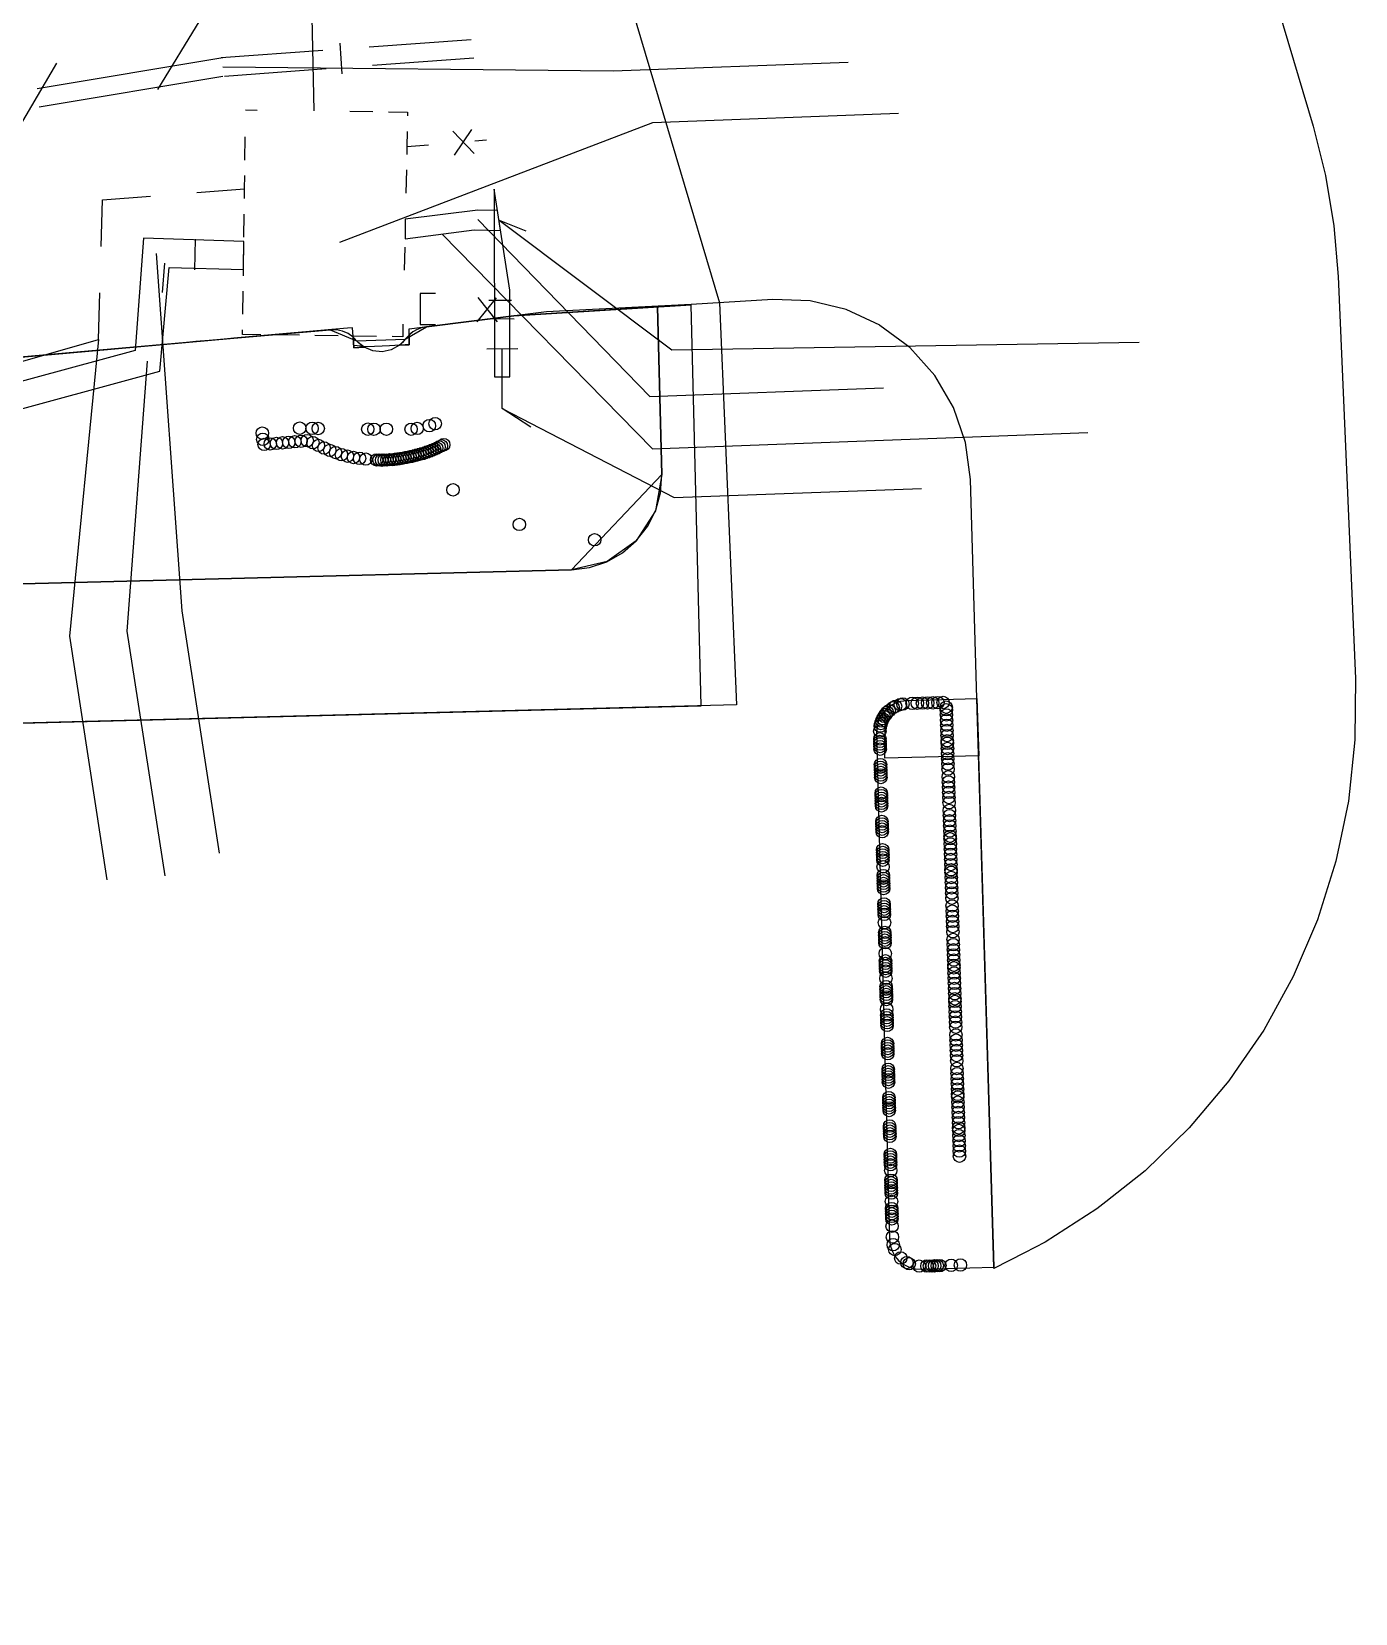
# Model space of a CAD drawing. Header units: metres. Extents: x 16996 to 17837, y 14166 to 14459.
# Drawn here: x 17793.8 to 17836.5, y 14363.2 to 14414.2 of the extents above; entities that cross this region are included whole.
import ezdxf

# ---------------------------------------------------------------- set-up
doc = ezdxf.new("R2010")
doc.units = ezdxf.units.M
for name, color, linetype in [('BOUNDARY', 7, 'Continuous'), ('CURB', 7, 'Continuous'), ('ELECTR_CABLE_COMM', 7, 'Continuous'), ('GAS', 7, 'Continuous'), ('GRASS', 7, 'Continuous'), ('HEAT', 7, 'Continuous'), ('ROAD', 7, 'Continuous'), ('SEWER', 7, 'Continuous'), ('SIDEWALK_PATH', 7, 'Continuous'), ('WATER_PIPELINE', 7, 'Continuous')]:
    doc.layers.add(name, color=color, linetype=linetype)

# ---------------------------------------------------------------- blocks, each defined once
blk = doc.blocks.new('БАРБАРИС_ТУНБЕРГА')
blk.add_circle((0, 0), 0.2)
blk = doc.blocks.new('КИЗИЛЬНИК_БЛЕСТЯЩИЙ')
blk.add_circle((0, 0), 0.2)
blk = doc.blocks.new('ПУЗЫРЕПЛОДНИК_ЛЮТЕУС')
blk.add_circle((0, 0), 0.2)
blk = doc.blocks.new('СПИРЕЯ_ALBA')
blk.add_circle((0, 0), 0.2)
blk = doc.blocks.new('БРУННЕРА_МИСТЕР_МОРС')
blk.add_circle((0, 0), 0.2)

msp = doc.modelspace()

# ---------------------------------------------------------------- linework, layer by layer
at = {"layer": 'BOUNDARY'}
msp.add_lwpolyline([(17806.136, 14438.605), (17816.006, 14405.46), (17816.559, 14392.485), (17784.159, 14391.656), (17768.134, 14387.353), (17770.299, 14379.618), (17768.913, 14379.234), (17770.689, 14372.954), (17772.058, 14373.351), (17773.649, 14367.685), (17753.325, 14363.166)], dxfattribs=at)
at = {"layer": 'CURB'}
for points in [[(17772.739, 14370.927), (17771.854, 14370.682), (17764.449, 14374.931), (17759.417, 14393.973), (17760.913, 14397.391), (17761.629, 14397.082), (17762.326, 14394.564), (17768.224, 14396.198), (17767.512, 14398.772), (17767.86, 14399.388), (17777.314, 14402.005), (17781.077, 14402.668), (17786.36, 14403.084), (17794.929, 14403.842), (17800.324, 14404.318), (17803.44, 14404.594), (17804.294, 14404.24), (17805.864, 14404.289), (17806.544, 14404.686), (17809.368, 14405.039), (17815.093, 14405.402)], [(17785.887, 14396.201), (17811.226, 14396.85), (17814.148, 14399.926), (17814.01, 14405.333)], [(17808.51, 14404.932), (17807.787, 14404.841), (17807.291, 14404.779), (17807.287, 14404.779), (17806.568, 14404.689), (17806.072, 14404.627), (17805.981, 14404.616), (17805.991, 14404.11), (17805.859, 14404.103), (17805.36, 14404.076), (17804.632, 14404.038), (17804.202, 14404.09), (17804.156, 14404.657), (17803.996, 14404.643), (17803.498, 14404.599), (17802.772, 14404.535), (17802.274, 14404.491), (17801.548, 14404.427), (17801.05, 14404.383), (17800.324, 14404.318), (17799.826, 14404.274), (17799.1, 14404.21), (17798.602, 14404.166), (17797.875, 14404.102), (17797.377, 14404.058), (17796.651, 14403.994), (17796.153, 14403.95), (17795.427, 14403.886), (17794.929, 14403.842), (17794.203, 14403.778), (17793.705, 14403.734)], [(17809.368, 14405.039), (17809.007, 14404.994)]]:
    msp.add_lwpolyline(points, dxfattribs=at)
at = {"layer": 'ELECTR_CABLE_COMM'}
msp.add_lwpolyline([(17798.944, 14418.901), (17800.596, 14416.84), (17797.868, 14412.35)], dxfattribs=at)
at = {"layer": 'GAS'}
for points in [[(17809.24, 14405.871), (17808.736, 14409.134), (17808.745, 14403.072), (17809.244, 14403.074), (17809.24, 14405.871)], [(17809.493, 14403.974), (17808.493, 14403.973)], [(17809.923, 14401.446), (17808.996, 14402.051), (17808.994, 14403.073), (17808.993, 14403.973)], [(17808.996, 14402.051), (17814.547, 14399.177), (17822.535, 14399.474)]]:
    msp.add_lwpolyline(points, dxfattribs=at)
at = {"layer": 'GRASS'}
msp.add_lwpolyline([(17785.887, 14396.201), (17811.226, 14396.85), (17811.812, 14396.923), (17812.368, 14397.107), (17812.877, 14397.396), (17813.324, 14397.782), (17813.687, 14398.249), (17813.949, 14398.772), (17814.105, 14399.336), (17814.148, 14399.926), (17814.01, 14405.333), (17809.368, 14405.039), (17806.544, 14404.686), (17806.39, 14404.655), (17806.244, 14404.599), (17806.108, 14404.522), (17805.985, 14404.424), (17805.991, 14404.11), (17805.673, 14404.093), (17805.406, 14403.945), (17805.113, 14403.884), (17804.816, 14403.913), (17804.534, 14404.032), (17804.208, 14404.015), (17804.18, 14404.355), (17804.016, 14404.47), (17803.834, 14404.55), (17803.64, 14404.591), (17803.44, 14404.594), (17786.332, 14403.082)], dxfattribs=at)
for points in [[(17805.985, 14404.424), (17805.921, 14404.359), (17805.864, 14404.289), (17805.822, 14404.235), (17805.775, 14404.184), (17805.726, 14404.137), (17805.673, 14404.093), (17805.991, 14404.11)], [(17804.294, 14404.24), (17804.239, 14404.3), (17804.18, 14404.355), (17804.208, 14404.015), (17804.534, 14404.032), (17804.468, 14404.077), (17804.406, 14404.127), (17804.348, 14404.181)], [(17821.343, 14390.771), (17821.357, 14392.321), (17821.506, 14392.449), (17821.676, 14392.546), (17821.861, 14392.607), (17822.056, 14392.632), (17824.323, 14392.692), (17824.379, 14390.841)], [(17821.494, 14375.245), (17821.519, 14375.049), (17821.58, 14374.864), (17821.676, 14374.694), (17821.805, 14374.545), (17821.96, 14374.424), (17822.135, 14374.337), (17822.323, 14374.285), (17822.519, 14374.27), (17824.875, 14374.341), (17824.379, 14390.841), (17821.343, 14390.771), (17821.351, 14391.158), (17821.357, 14391.546), (17821.359, 14391.933), (17821.357, 14392.321), (17821.237, 14392.165), (17821.149, 14391.991), (17821.097, 14391.803), (17821.083, 14391.607)]]:
    msp.add_lwpolyline(points, close=True, dxfattribs=at)
at = {"layer": 'HEAT'}
msp.add_lwpolyline([(17794.601, 14413.198), (17792.806, 14410.13)], dxfattribs=at)
at = {"layer": 'ROAD'}
msp.add_lwpolyline([(17826.982, 14438.682), (17835.174, 14411.167), (17835.578, 14409.573), (17835.85, 14407.952), (17835.988, 14406.313), (17836.542, 14393.338), (17836.528, 14391.391), (17836.528, 14391.354), (17836.318, 14389.381), (17836.317, 14389.38), (17836.051, 14388.104), (17835.913, 14387.439), (17835.318, 14385.546), (17835.317, 14385.545), (17834.538, 14383.722), (17833.581, 14381.984), (17832.76, 14380.789), (17832.457, 14380.349), (17831.176, 14378.834), (17829.752, 14377.453), (17829.751, 14377.452), (17828.484, 14376.447), (17828.198, 14376.22), (17826.529, 14375.146), (17825.857, 14374.803), (17824.869, 14374.299), (17824.868, 14374.299), (17824.867, 14374.329), (17824.324, 14392.693), (17824.111, 14399.762), (17824.111, 14399.763), (17823.954, 14400.958), (17823.953, 14400.96), (17823.565, 14402.088), (17823.564, 14402.09), (17822.96, 14403.119), (17822.959, 14403.12), (17822.154, 14404.017), (17822.153, 14404.019), (17821.185, 14404.736), (17821.183, 14404.737), (17820.102, 14405.243), (17820.101, 14405.243), (17818.941, 14405.524), (17818.939, 14405.525), (17817.734, 14405.57), (17817.733, 14405.57), (17815.092, 14405.413), (17810.421, 14405.17), (17810.42, 14405.17), (17806.545, 14404.687), (17806.544, 14404.686), (17806.391, 14404.655), (17806.39, 14404.654), (17806.245, 14404.6), (17806.244, 14404.599), (17806.109, 14404.523), (17806.108, 14404.522), (17805.986, 14404.425), (17805.985, 14404.423), (17805.911, 14404.338), (17805.835, 14404.254), (17805.834, 14404.254), (17805.755, 14404.173), (17805.755, 14404.172), (17805.675, 14404.094), (17805.674, 14404.094), (17805.673, 14404.093), (17805.407, 14403.945), (17805.406, 14403.945), (17805.115, 14403.885), (17805.113, 14403.885), (17804.817, 14403.913), (17804.815, 14403.914), (17804.536, 14404.032), (17804.535, 14404.032), (17804.534, 14404.033), (17804.439, 14404.105), (17804.348, 14404.183), (17804.348, 14404.184), (17804.262, 14404.267), (17804.182, 14404.355), (17804.18, 14404.356), (17804.017, 14404.47), (17804.016, 14404.471), (17803.836, 14404.549), (17803.834, 14404.55), (17803.642, 14404.591), (17803.64, 14404.592), (17803.441, 14404.594), (17803.44, 14404.594), (17786.333, 14403.082)], dxfattribs=at)
at = {"layer": 'SEWER'}
for points in [[(17799.915, 14413.377), (17803.204, 14413.616)], [(17803.747, 14413.84), (17803.819, 14412.852)], [(17804.701, 14413.725), (17807.991, 14413.964)], [(17793.983, 14412.383), (17799.97, 14413.384)], [(17799.97, 14413.08), (17812.577, 14412.948), (17820.169, 14413.229)], [(17804.802, 14413.131), (17808.082, 14413.369)], [(17794.038, 14411.784), (17799.97, 14412.776)], [(17800.025, 14412.783), (17803.306, 14413.022)]]:
    msp.add_lwpolyline(points, dxfattribs=at)
at = {"layer": 'SIDEWALK_PATH'}
msp.add_lwpolyline([(17787.562, 14391.743), (17815.423, 14392.456), (17815.092, 14405.402), (17814.01, 14405.333), (17814.148, 14399.926), (17813.943, 14398.752), (17813.324, 14397.782), (17812.387, 14397.115), (17811.226, 14396.85), (17785.887, 14396.201)], dxfattribs=at)
at = {"layer": 'WATER_PIPELINE'}
for points in [[(17802.82, 14416.2), (17802.915, 14411.657)], [(17800.71, 14411.69), (17801.083, 14411.685)], [(17803.752, 14407.423), (17813.852, 14411.286), (17821.79, 14411.581)], [(17804.073, 14411.645), (17804.818, 14411.635)], [(17805.318, 14411.628), (17805.94, 14411.62), (17805.937, 14411.497)], [(17807.997, 14411.056), (17807.442, 14410.225)], [(17800.688, 14410.072), (17800.698, 14410.817)], [(17805.927, 14410.997), (17805.917, 14410.507), (17805.912, 14410.252)], [(17805.917, 14410.507), (17806.615, 14410.565)], [(17807.399, 14411.005), (17808.089, 14410.28)], [(17808.11, 14410.688), (17808.491, 14410.72)], [(17800.671, 14408.827), (17800.675, 14409.139), (17800.681, 14409.572)], [(17805.902, 14409.752), (17805.887, 14409.007)], [(17799.131, 14409.022), (17800.675, 14409.139)], [(17796.047, 14407.285), (17796.091, 14408.791)], [(17796.091, 14408.791), (17797.635, 14408.908)], [(17800.653, 14407.582), (17800.664, 14408.327)], [(17808.943, 14407.797), (17808.844, 14408.438), (17808.205, 14408.453), (17805.863, 14408.16), (17805.863, 14407.53), (17808.093, 14407.817), (17808.943, 14407.797)], [(17808.208, 14408.149), (17813.759, 14402.444), (17821.307, 14402.724)], [(17808.891, 14408.132), (17814.473, 14403.942), (17829.56, 14404.196)], [(17808.891, 14408.132), (17809.761, 14407.792)], [(17770.486, 14395.783), (17797.936, 14403.254), (17798.243, 14406.603), (17800.639, 14406.534), (17800.651, 14407.443), (17797.411, 14407.552), (17797.138, 14403.93), (17767.399, 14395.85), (17770.486, 14395.783)], [(17799.08, 14407.521), (17799.055, 14406.524)], [(17807.052, 14407.683), (17813.844, 14400.754), (17827.902, 14401.276)], [(17797.826, 14407.055), (17798.65, 14395.517), (17799.856, 14387.702)], [(17800.636, 14406.337), (17800.645, 14406.984), (17800.646, 14407.082)], [(17805.849, 14407.263), (17805.831, 14406.518)], [(17798.02, 14405.794), (17798.101, 14406.748)], [(17795.959, 14404.279), (17796.003, 14405.785)], [(17800.619, 14405.092), (17800.629, 14405.837)], [(17806.84, 14405.765), (17806.34, 14405.765), (17806.34, 14404.765), (17806.84, 14404.765)], [(17808.804, 14405.629), (17808.178, 14404.849)], [(17808.204, 14405.63), (17808.828, 14404.848)], [(17808.565, 14405.554), (17809.289, 14405.551)], [(17808.61, 14404.954), (17809.382, 14404.95)], [(17801.203, 14404.432), (17800.61, 14404.44), (17800.612, 14404.592)], [(17802.448, 14404.415), (17801.703, 14404.425)], [(17803.693, 14404.398), (17802.948, 14404.408)], [(17805.79, 14404.773), (17805.78, 14404.37), (17805.438, 14404.375)], [(17781.959, 14400.28), (17795.959, 14404.279)], [(17795.959, 14404.279), (17795.019, 14394.7), (17796.233, 14386.836)], [(17804.938, 14404.381), (17804.193, 14404.391)], [(17797.53, 14403.58), (17796.877, 14394.869), (17798.096, 14386.97)]]:
    msp.add_lwpolyline(points, dxfattribs=at)

# ---------------------------------------------------------------- block references
at = {"layer": 'BUSH'}
for name, p in [('ПУЗЫРЕПЛОДНИК_ЛЮТЕУС', (17801.248, 14401.256)), ('ПУЗЫРЕПЛОДНИК_ЛЮТЕУС', (17802.455, 14401.417)), ('ПУЗЫРЕПЛОДНИК_ЛЮТЕУС', (17802.855, 14401.412)), ('ПУЗЫРЕПЛОДНИК_ЛЮТЕУС', (17803.055, 14401.407)), ('ПУЗЫРЕПЛОДНИК_ЛЮТЕУС', (17804.654, 14401.385)), ('ПУЗЫРЕПЛОДНИК_ЛЮТЕУС', (17804.854, 14401.382)), ('ПУЗЫРЕПЛОДНИК_ЛЮТЕУС', (17805.253, 14401.384)), ('ПУЗЫРЕПЛОДНИК_ЛЮТЕУС', (17806.053, 14401.383)), ('ПУЗЫРЕПЛОДНИК_ЛЮТЕУС', (17806.251, 14401.41)), ('ПУЗЫРЕПЛОДНИК_ЛЮТЕУС', (17806.641, 14401.498)), ('ПУЗЫРЕПЛОДНИК_ЛЮТЕУС', (17806.83, 14401.562)), ('ПУЗЫРЕПЛОДНИК_ЛЮТЕУС', (17801.262, 14401.057)), ('ПУЗЫРЕПЛОДНИК_ЛЮТЕУС', (17801.305, 14400.892)), ('ПУЗЫРЕПЛОДНИК_ЛЮТЕУС', (17801.505, 14400.909)), ('ПУЗЫРЕПЛОДНИК_ЛЮТЕУС', (17801.704, 14400.927)), ('ПУЗЫРЕПЛОДНИК_ЛЮТЕУС', (17801.903, 14400.944)), ('ПУЗЫРЕПЛОДНИК_ЛЮТЕУС', (17802.102, 14400.962)), ('ПУЗЫРЕПЛОДНИК_ЛЮТЕУС', (17802.302, 14400.98)), ('ПУЗЫРЕПЛОДНИК_ЛЮТЕУС', (17802.501, 14400.997)), ('ПУЗЫРЕПЛОДНИК_ЛЮТЕУС', (17802.7, 14401.015)), ('ПУЗЫРЕПЛОДНИК_ЛЮТЕУС', (17802.881, 14400.949)), ('ПУЗЫРЕПЛОДНИК_ЛЮТЕУС', (17803.06, 14400.861)), ('ПУЗЫРЕПЛОДНИК_ЛЮТЕУС', (17803.242, 14400.779)), ('ПУЗЫРЕПЛОДНИК_ЛЮТЕУС', (17803.427, 14400.701)), ('КИЗИЛЬНИК_БЛЕСТЯЩИЙ', (17806.573, 14400.649)), ('КИЗИЛЬНИК_БЛЕСТЯЩИЙ', (17806.651, 14400.678)), ('КИЗИЛЬНИК_БЛЕСТЯЩИЙ', (17806.729, 14400.707)), ('КИЗИЛЬНИК_БЛЕСТЯЩИЙ', (17806.807, 14400.738)), ('КИЗИЛЬНИК_БЛЕСТЯЩИЙ', (17806.882, 14400.775)), ('КИЗИЛЬНИК_БЛЕСТЯЩИЙ', (17806.956, 14400.812)), ('КИЗИЛЬНИК_БЛЕСТЯЩИЙ', (17807.031, 14400.849)), ('КИЗИЛЬНИК_БЛЕСТЯЩИЙ', (17807.106, 14400.885)), ('ПУЗЫРЕПЛОДНИК_ЛЮТЕУС', (17803.614, 14400.631)), ('ПУЗЫРЕПЛОДНИК_ЛЮТЕУС', (17803.802, 14400.564)), ('ПУЗЫРЕПЛОДНИК_ЛЮТЕУС', (17803.996, 14400.515)), ('ПУЗЫРЕПЛОДНИК_ЛЮТЕУС', (17804.191, 14400.472)), ('ПУЗЫРЕПЛОДНИК_ЛЮТЕУС', (17804.389, 14400.443)), ('ПУЗЫРЕПЛОДНИК_ЛЮТЕУС', (17804.588, 14400.419)), ('КИЗИЛЬНИК_БЛЕСТЯЩИЙ', (17804.937, 14400.393)), ('КИЗИЛЬНИК_БЛЕСТЯЩИЙ', (17805.02, 14400.389)), ('КИЗИЛЬНИК_БЛЕСТЯЩИЙ', (17805.103, 14400.385)), ('КИЗИЛЬНИК_БЛЕСТЯЩИЙ', (17805.186, 14400.388)), ('КИЗИЛЬНИК_БЛЕСТЯЩИЙ', (17805.27, 14400.392)), ('КИЗИЛЬНИК_БЛЕСТЯЩИЙ', (17805.353, 14400.397)), ('КИЗИЛЬНИК_БЛЕСТЯЩИЙ', (17805.436, 14400.401)), ('КИЗИЛЬНИК_БЛЕСТЯЩИЙ', (17805.519, 14400.41)), ('КИЗИЛЬНИК_БЛЕСТЯЩИЙ', (17805.601, 14400.423)), ('КИЗИЛЬНИК_БЛЕСТЯЩИЙ', (17805.684, 14400.435)), ('КИЗИЛЬНИК_БЛЕСТЯЩИЙ', (17805.766, 14400.448)), ('КИЗИЛЬНИК_БЛЕСТЯЩИЙ', (17805.848, 14400.462)), ('КИЗИЛЬНИК_БЛЕСТЯЩИЙ', (17805.93, 14400.479)), ('КИЗИЛЬНИК_БЛЕСТЯЩИЙ', (17806.011, 14400.496)), ('КИЗИЛЬНИК_БЛЕСТЯЩИЙ', (17806.093, 14400.513)), ('КИЗИЛЬНИК_БЛЕСТЯЩИЙ', (17806.174, 14400.533)), ('КИЗИЛЬНИК_БЛЕСТЯЩИЙ', (17806.254, 14400.554)), ('КИЗИЛЬНИК_БЛЕСТЯЩИЙ', (17806.335, 14400.575)), ('КИЗИЛЬНИК_БЛЕСТЯЩИЙ', (17806.416, 14400.595)), ('КИЗИЛЬНИК_БЛЕСТЯЩИЙ', (17806.495, 14400.62)), ('СПИРЕЯ_ALBA', (17807.405, 14399.427)), ('СПИРЕЯ_ALBA', (17809.548, 14398.311)), ('БРУННЕРА_МИСТЕР_МОРС', (17811.978, 14397.815)), ('БАРБАРИС_ТУНБЕРГА', (17821.85, 14392.498)), ('БАРБАРИС_ТУНБЕРГА', (17821.931, 14392.515)), ('БАРБАРИС_ТУНБЕРГА', (17822.23, 14392.537)), ('БАРБАРИС_ТУНБЕРГА', (17822.397, 14392.541)), ('БАРБАРИС_ТУНБЕРГА', (17822.563, 14392.545)), ('БАРБАРИС_ТУНБЕРГА', (17822.73, 14392.55)), ('БАРБАРИС_ТУНБЕРГА', (17822.897, 14392.554)), ('БАРБАРИС_ТУНБЕРГА', (17823.063, 14392.559)), ('БАРБАРИС_ТУНБЕРГА', (17823.23, 14392.563)), ('БАРБАРИС_ТУНБЕРГА', (17821.248, 14391.966)), ('БАРБАРИС_ТУНБЕРГА', (17821.286, 14392.04)), ('БАРБАРИС_ТУНБЕРГА', (17821.324, 14392.114)), ('БАРБАРИС_ТУНБЕРГА', (17821.375, 14392.18)), ('БАРБАРИС_ТУНБЕРГА', (17821.426, 14392.246)), ('БАРБАРИС_ТУНБЕРГА', (17821.488, 14392.301)), ('БАРБАРИС_ТУНБЕРГА', (17821.621, 14392.4)), ('БАРБАРИС_ТУНБЕРГА', (17821.694, 14392.441)), ('БАРБАРИС_ТУНБЕРГА', (17823.331, 14392.413)), ('БАРБАРИС_ТУНБЕРГА', (17823.334, 14392.329)), ('БАРБАРИС_ТУНБЕРГА', (17823.338, 14392.163)), ('БАРБАРИС_ТУНБЕРГА', (17823.343, 14391.996)), ('БАРБАРИС_ТУНБЕРГА', (17821.186, 14391.64)), ('БАРБАРИС_ТУНБЕРГА', (17821.202, 14391.806)), ('БАРБАРИС_ТУНБЕРГА', (17821.224, 14391.886)), ('БАРБАРИС_ТУНБЕРГА', (17823.348, 14391.83)), ('БАРБАРИС_ТУНБЕРГА', (17823.353, 14391.663)), ('БАРБАРИС_ТУНБЕРГА', (17823.358, 14391.496)), ('БАРБАРИС_ТУНБЕРГА', (17821.188, 14391.391)), ('БАРБАРИС_ТУНБЕРГА', (17821.191, 14391.307)), ('БАРБАРИС_ТУНБЕРГА', (17821.193, 14391.224)), ('БАРБАРИС_ТУНБЕРГА', (17821.195, 14391.141)), ('БАРБАРИС_ТУНБЕРГА', (17821.197, 14391.057)), ('БАРБАРИС_ТУНБЕРГА', (17823.363, 14391.33)), ('БАРБАРИС_ТУНБЕРГА', (17823.366, 14391.247)), ('БАРБАРИС_ТУНБЕРГА', (17823.371, 14391.08)), ('БАРБАРИС_ТУНБЕРГА', (17821.209, 14390.558)), ('БАРБАРИС_ТУНБЕРГА', (17821.211, 14390.474)), ('БАРБАРИС_ТУНБЕРГА', (17823.375, 14390.913)), ('БАРБАРИС_ТУНБЕРГА', (17823.38, 14390.747)), ('БАРБАРИС_ТУНБЕРГА', (17823.385, 14390.58)), ('БАРБАРИС_ТУНБЕРГА', (17821.214, 14390.391)), ('БАРБАРИС_ТУНБЕРГА', (17821.216, 14390.308)), ('БАРБАРИС_ТУНБЕРГА', (17821.218, 14390.224)), ('БАРБАРИС_ТУНБЕРГА', (17821.22, 14390.141)), ('БАРБАРИС_ТУНБЕРГА', (17823.39, 14390.414)), ('БАРБАРИС_ТУНБЕРГА', (17823.398, 14390.164)), ('БАРБАРИС_ТУНБЕРГА', (17823.403, 14389.997)), ('БАРБАРИС_ТУНБЕРГА', (17821.232, 14389.641)), ('БАРБАРИС_ТУНБЕРГА', (17821.234, 14389.558)), ('БАРБАРИС_ТУНБЕРГА', (17821.237, 14389.475)), ('БАРБАРИС_ТУНБЕРГА', (17823.407, 14389.831)), ('БАРБАРИС_ТУНБЕРГА', (17823.412, 14389.664)), ('БАРБАРИС_ТУНБЕРГА', (17823.417, 14389.497)), ('БАРБАРИС_ТУНБЕРГА', (17821.239, 14389.391)), ('БАРБАРИС_ТУНБЕРГА', (17821.241, 14389.308)), ('БАРБАРИС_ТУНБЕРГА', (17821.243, 14389.225)), ('БАРБАРИС_ТУНБЕРГА', (17823.422, 14389.331)), ('БАРБАРИС_ТУНБЕРГА', (17823.43, 14389.081)), ('БАРБАРИС_ТУНБЕРГА', (17823.435, 14388.914)), ('БАРБАРИС_ТУНБЕРГА', (17821.255, 14388.725)), ('БАРБАРИС_ТУНБЕРГА', (17821.258, 14388.641)), ('БАРБАРИС_ТУНБЕРГА', (17821.26, 14388.558)), ('БАРБАРИС_ТУНБЕРГА', (17821.262, 14388.475)), ('БАРБАРИС_ТУНБЕРГА', (17821.264, 14388.392)), ('БАРБАРИС_ТУНБЕРГА', (17823.44, 14388.748)), ('БАРБАРИС_ТУНБЕРГА', (17823.444, 14388.581)), ('БАРБАРИС_ТУНБЕРГА', (17823.449, 14388.414)), ('БАРБАРИС_ТУНБЕРГА', (17823.454, 14388.248)), ('БАРБАРИС_ТУНБЕРГА', (17823.457, 14388.165)), ('БАРБАРИС_ТУНБЕРГА', (17823.462, 14387.998)), ('БАРБАРИС_ТУНБЕРГА', (17821.278, 14387.808)), ('БАРБАРИС_ТУНБЕРГА', (17821.281, 14387.725)), ('БАРБАРИС_ТУНБЕРГА', (17821.283, 14387.642)), ('БАРБАРИС_ТУНБЕРГА', (17821.285, 14387.558)), ('БАРБАРИС_ТУНБЕРГА', (17821.287, 14387.475)), ('БАРБАРИС_ТУНБЕРГА', (17823.467, 14387.831)), ('БАРБАРИС_ТУНБЕРГА', (17823.472, 14387.665)), ('БАРБАРИС_ТУНБЕРГА', (17823.476, 14387.498)), ('ПУЗЫРЕПЛОДНИК_ЛЮТЕУС', (17821.292, 14387.259)), ('БАРБАРИС_ТУНБЕРГА', (17821.299, 14386.975)), ('БАРБАРИС_ТУНБЕРГА', (17821.302, 14386.892)), ('БАРБАРИС_ТУНБЕРГА', (17823.481, 14387.332)), ('БАРБАРИС_ТУНБЕРГА', (17823.486, 14387.165)), ('БАРБАРИС_ТУНБЕРГА', (17823.489, 14387.082)), ('БАРБАРИС_ТУНБЕРГА', (17823.494, 14386.915)), ('БАРБАРИС_ТУНБЕРГА', (17821.304, 14386.809)), ('БАРБАРИС_ТУНБЕРГА', (17821.306, 14386.725)), ('БАРБАРИС_ТУНБЕРГА', (17821.308, 14386.642)), ('БАРБАРИС_ТУНБЕРГА', (17821.31, 14386.559)), ('БАРБАРИС_ТУНБЕРГА', (17823.499, 14386.749)), ('БАРБАРИС_ТУНБЕРГА', (17823.504, 14386.582)), ('БАРБАРИС_ТУНБЕРГА', (17823.509, 14386.415)), ('БАРБАРИС_ТУНБЕРГА', (17821.322, 14386.059)), ('БАРБАРИС_ТУНБЕРГА', (17821.325, 14385.976)), ('БАРБАРИС_ТУНБЕРГА', (17821.327, 14385.892)), ('БАРБАРИС_ТУНБЕРГА', (17823.513, 14386.249)), ('БАРБАРИС_ТУНБЕРГА', (17823.521, 14385.999)), ('БАРБАРИС_ТУНБЕРГА', (17823.526, 14385.832)), ('БАРБАРИС_ТУНБЕРГА', (17821.329, 14385.809)), ('БАРБАРИС_ТУНБЕРГА', (17821.331, 14385.726)), ('ПУЗЫРЕПЛОДНИК_ЛЮТЕУС', (17821.338, 14385.459)), ('БАРБАРИС_ТУНБЕРГА', (17823.531, 14385.666)), ('БАРБАРИС_ТУНБЕРГА', (17823.536, 14385.499)), ('БАРБАРИС_ТУНБЕРГА', (17823.541, 14385.332)), ('БАРБАРИС_ТУНБЕРГА', (17821.346, 14385.143)), ('БАРБАРИС_ТУНБЕРГА', (17821.348, 14385.059)), ('БАРБАРИС_ТУНБЕРГА', (17821.35, 14384.976)), ('БАРБАРИС_ТУНБЕРГА', (17821.352, 14384.893)), ('БАРБАРИС_ТУНБЕРГА', (17821.354, 14384.809)), ('БАРБАРИС_ТУНБЕРГА', (17823.545, 14385.166)), ('БАРБАРИС_ТУНБЕРГА', (17823.553, 14384.916)), ('ПУЗЫРЕПЛОДНИК_ЛЮТЕУС', (17821.363, 14384.459)), ('БАРБАРИС_ТУНБЕРГА', (17823.558, 14384.749)), ('БАРБАРИС_ТУНБЕРГА', (17823.563, 14384.583)), ('БАРБАРИС_ТУНБЕРГА', (17823.568, 14384.416)), ('БАРБАРИС_ТУНБЕРГА', (17821.369, 14384.226)), ('БАРБАРИС_ТУНБЕРГА', (17821.371, 14384.143)), ('БАРБАРИС_ТУНБЕРГА', (17821.373, 14384.06)), ('БАРБАРИС_ТУНБЕРГА', (17821.375, 14383.976)), ('БАРБАРИС_ТУНБЕРГА', (17821.377, 14383.893)), ('БАРБАРИС_ТУНБЕРГА', (17823.573, 14384.25)), ('БАРБАРИС_ТУНБЕРГА', (17823.578, 14384.083)), ('БАРБАРИС_ТУНБЕРГА', (17823.58, 14384)), ('БАРБАРИС_ТУНБЕРГА', (17823.585, 14383.833)), ('ПУЗЫРЕПЛОДНИК_ЛЮТЕУС', (17821.383, 14383.66)), ('БАРБАРИС_ТУНБЕРГА', (17821.39, 14383.393)), ('БАРБАРИС_ТУНБЕРГА', (17821.392, 14383.31)), ('БАРБАРИС_ТУНБЕРГА', (17823.59, 14383.667)), ('БАРБАРИС_ТУНБЕРГА', (17823.595, 14383.5)), ('БАРБАРИС_ТУНБЕРГА', (17823.6, 14383.333)), ('БАРБАРИС_ТУНБЕРГА', (17821.394, 14383.227)), ('БАРБАРИС_ТУНБЕРГА', (17821.396, 14383.143)), ('БАРБАРИС_ТУНБЕРГА', (17821.398, 14383.06)), ('БАРБАРИС_ТУНБЕРГА', (17821.4, 14382.977)), ('БАРБАРИС_ТУНБЕРГА', (17823.605, 14383.167)), ('БАРБАРИС_ТУНБЕРГА', (17823.61, 14383)), ('БАРБАРИС_ТУНБЕРГА', (17823.612, 14382.917)), ('ПУЗЫРЕПЛОДНИК_ЛЮТЕУС', (17821.408, 14382.66)), ('БАРБАРИС_ТУНБЕРГА', (17821.413, 14382.477)), ('БАРБАРИС_ТУНБЕРГА', (17821.415, 14382.393)), ('БАРБАРИС_ТУНБЕРГА', (17821.417, 14382.31)), ('БАРБАРИС_ТУНБЕРГА', (17823.617, 14382.75)), ('БАРБАРИС_ТУНБЕРГА', (17823.622, 14382.584)), ('БАРБАРИС_ТУНБЕРГА', (17823.627, 14382.417)), ('БАРБАРИС_ТУНБЕРГА', (17821.419, 14382.227)), ('БАРБАРИС_ТУНБЕРГА', (17821.421, 14382.144)), ('БАРБАРИС_ТУНБЕРГА', (17823.632, 14382.25)), ('БАРБАРИС_ТУНБЕРГА', (17823.637, 14382.084)), ('БАРБАРИС_ТУНБЕРГА', (17823.644, 14381.834)), ('БАРБАРИС_ТУНБЕРГА', (17821.436, 14381.56)), ('БАРБАРИС_ТУНБЕРГА', (17821.438, 14381.477)), ('БАРБАРИС_ТУНБЕРГА', (17821.44, 14381.394)), ('БАРБАРИС_ТУНБЕРГА', (17821.442, 14381.31)), ('БАРБАРИС_ТУНБЕРГА', (17823.649, 14381.667)), ('БАРБАРИС_ТУНБЕРГА', (17823.654, 14381.501)), ('БАРБАРИС_ТУНБЕРГА', (17823.659, 14381.334)), ('БАРБАРИС_ТУНБЕРГА', (17821.444, 14381.227)), ('БАРБАРИС_ТУНБЕРГА', (17821.457, 14380.727)), ('БАРБАРИС_ТУНБЕРГА', (17823.664, 14381.168)), ('БАРБАРИС_ТУНБЕРГА', (17823.669, 14381.001)), ('БАРБАРИС_ТУНБЕРГА', (17823.676, 14380.751)), ('БАРБАРИС_ТУНБЕРГА', (17821.459, 14380.644)), ('БАРБАРИС_ТУНБЕРГА', (17821.461, 14380.561)), ('БАРБАРИС_ТУНБЕРГА', (17821.463, 14380.477)), ('БАРБАРИС_ТУНБЕРГА', (17821.465, 14380.394)), ('БАРБАРИС_ТУНБЕРГА', (17821.467, 14380.311)), ('БАРБАРИС_ТУНБЕРГА', (17823.681, 14380.585)), ('БАРБАРИС_ТУНБЕРГА', (17823.686, 14380.418)), ('БАРБАРИС_ТУНБЕРГА', (17823.691, 14380.251)), ('БАРБАРИС_ТУНБЕРГА', (17821.48, 14379.811)), ('БАРБАРИС_ТУНБЕРГА', (17821.482, 14379.728)), ('БАРБАРИС_ТУНБЕРГА', (17823.696, 14380.085)), ('БАРБАРИС_ТУНБЕРГА', (17823.701, 14379.918)), ('БАРБАРИС_ТУНБЕРГА', (17823.703, 14379.835)), ('БАРБАРИС_ТУНБЕРГА', (17821.484, 14379.644)), ('БАРБАРИС_ТУНБЕРГА', (17821.486, 14379.561)), ('БАРБАРИС_ТУНБЕРГА', (17821.488, 14379.478)), ('БАРБАРИС_ТУНБЕРГА', (17821.49, 14379.394)), ('БАРБАРИС_ТУНБЕРГА', (17823.708, 14379.668)), ('БАРБАРИС_ТУНБЕРГА', (17823.713, 14379.502)), ('БАРБАРИС_ТУНБЕРГА', (17823.718, 14379.335)), ('БАРБАРИС_ТУНБЕРГА', (17821.503, 14378.895)), ('БАРБАРИС_ТУНБЕРГА', (17821.505, 14378.811)), ('БАРБАРИС_ТУНБЕРГА', (17821.507, 14378.728)), ('БАРБАРИС_ТУНБЕРГА', (17823.723, 14379.169)), ('БАРБАРИС_ТУНБЕРГА', (17823.728, 14379.002)), ('БАРБАРИС_ТУНБЕРГА', (17823.733, 14378.835)), ('БАРБАРИС_ТУНБЕРГА', (17823.735, 14378.752)), ('БАРБАРИС_ТУНБЕРГА', (17821.509, 14378.645)), ('БАРБАРИС_ТУНБЕРГА', (17821.511, 14378.561)), ('БАРБАРИС_ТУНБЕРГА', (17823.74, 14378.585)), ('БАРБАРИС_ТУНБЕРГА', (17823.745, 14378.419)), ('БАРБАРИС_ТУНБЕРГА', (17823.75, 14378.252)), ('БАРБАРИС_ТУНБЕРГА', (17821.526, 14377.978)), ('БАРБАРИС_ТУНБЕРГА', (17821.528, 14377.895)), ('БАРБАРИС_ТУНБЕРГА', (17821.53, 14377.812)), ('БАРБАРИС_ТУНБЕРГА', (17821.532, 14377.728)), ('БАРБАРИС_ТУНБЕРГА', (17823.755, 14378.086)), ('БАРБАРИС_ТУНБЕРГА', (17823.76, 14377.919)), ('БАРБАРИС_ТУНБЕРГА', (17821.534, 14377.645)), ('ПУЗЫРЕПЛОДНИК_ЛЮТЕУС', (17821.539, 14377.462)), ('БАРБАРИС_ТУНБЕРГА', (17821.547, 14377.145)), ('БАРБАРИС_ТУНБЕРГА', (17821.549, 14377.062)), ('БАРБАРИС_ТУНБЕРГА', (17821.551, 14376.978)), ('БАРБАРИС_ТУНБЕРГА', (17821.553, 14376.895)), ('БАРБАРИС_ТУНБЕРГА', (17821.555, 14376.812)), ('БАРБАРИС_ТУНБЕРГА', (17821.557, 14376.729)), ('ПУЗЫРЕПЛОДНИК_ЛЮТЕУС', (17821.564, 14376.462)), ('БАРБАРИС_ТУНБЕРГА', (17821.57, 14376.229)), ('БАРБАРИС_ТУНБЕРГА', (17821.572, 14376.145)), ('БАРБАРИС_ТУНБЕРГА', (17821.574, 14376.062)), ('БАРБАРИС_ТУНБЕРГА', (17821.576, 14375.979)), ('БАРБАРИС_ТУНБЕРГА', (17821.578, 14375.896)), ('ПУЗЫРЕПЛОДНИК_ЛЮТЕУС', (17821.584, 14375.662)), ('БАРБАРИС_ТУНБЕРГА', (17821.593, 14375.312)), ('БАРБАРИС_ТУНБЕРГА', (17821.619, 14375.064)), ('БАРБАРИС_ТУНБЕРГА', (17821.672, 14374.906)), ('БАРБАРИС_ТУНБЕРГА', (17821.861, 14374.634)), ('БАРБАРИС_ТУНБЕРГА', (17822.061, 14374.486)), ('БАРБАРИС_ТУНБЕРГА', (17822.135, 14374.448)), ('БАРБАРИС_ТУНБЕРГА', (17822.458, 14374.375)), ('БАРБАРИС_ТУНБЕРГА', (17822.707, 14374.376)), ('БАРБАРИС_ТУНБЕРГА', (17822.791, 14374.378)), ('БАРБАРИС_ТУНБЕРГА', (17822.874, 14374.381)), ('БАРБАРИС_ТУНБЕРГА', (17822.957, 14374.383)), ('БАРБАРИС_ТУНБЕРГА', (17823.041, 14374.386)), ('БАРБАРИС_ТУНБЕРГА', (17823.124, 14374.388)), ('ПУЗЫРЕПЛОДНИК_ЛЮТЕУС', (17823.49, 14374.399)), ('БАРБАРИС_ТУНБЕРГА', (17823.79, 14374.409))]:
    msp.add_blockref(name, p, dxfattribs=at)

doc.saveas('drawing.dxf')
